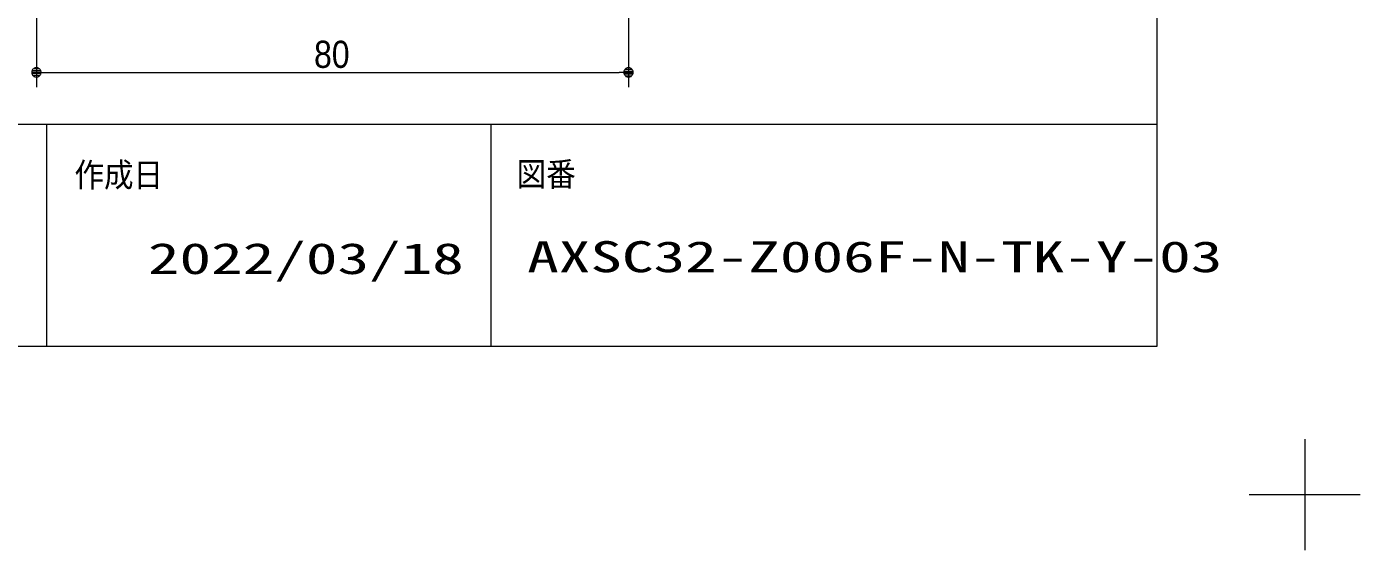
# Model space of a CAD drawing. Units: millimetres, scale not verified. Extents: x -6062 to 6062, y -3045 to 3045.
# Drawn here: x 686 to 2488, y -3045 to -2338 of the extents above; entities that cross this region are included whole.
import ezdxf
from ezdxf.enums import TextEntityAlignment as Align

# ---------------------------------------------------------------- set-up
doc = ezdxf.new("R2010")
doc.units = ezdxf.units.MM
doc.header["$LTSCALE"] = 20
for name, color, linetype, lineweight in [('0-0_2寸法-1', 7, 'Continuous', 9), ('0-1_0', 7, 'Continuous', 9), ('0-5_1図面枠', 7, 'Continuous', 9)]:
    doc.layers.add(name, color=color, linetype=linetype, lineweight=lineweight)
doc.styles.add('ＭＳ ゴシック', font='')
doc.styles.add('ＭＳ Ｐゴシック', font='')
doc.styles.get('ＭＳ ゴシック').set_extended_font_data('MS Gothic')
doc.styles.get('ＭＳ Ｐゴシック').set_extended_font_data('MS PGothic')

# ---------------------------------------------------------------- blocks, each defined once
blk = doc.blocks.new('_Dot')
at = {"layer": '0-1_0'}
for p, q in [((-10, 0), (-20, 0)), ((9.78, 2), (-9.78, 2)), ((7.99, 6), (-7.99, 6)), ((9.16, -3.98), (-9.16, -3.98)), ((6, -7.98), (-6, -7.98))]:
    blk.add_line(p, q, dxfattribs=at)
for points in [[(10, 0), (9.92, 1.25), (9.69, 2.49), (9.3, 3.68), (8.76, 4.82), (8.09, 5.88), (7.29, 6.85), (6.37, 7.71), (5.36, 8.44), (4.26, 9.05), (3.09, 9.51), (1.87, 9.82), (0.63, 9.98), (-0.63, 9.98), (-1.87, 9.82), (-3.09, 9.51), (-4.26, 9.05), (-5.36, 8.44), (-6.37, 7.71), (-7.29, 6.85), (-8.09, 5.88), (-8.76, 4.82), (-9.3, 3.68), (-9.69, 2.49), (-9.92, 1.25), (-10, 0), (0, 0)], [(-10, 0), (-9.92, -1.25), (-9.69, -2.49), (-9.3, -3.68), (-8.76, -4.82), (-8.09, -5.88), (-7.29, -6.85), (-6.37, -7.71), (-5.36, -8.44), (-4.26, -9.05), (-3.09, -9.51), (-1.87, -9.82), (-0.63, -9.98), (0.63, -9.98), (1.87, -9.82), (3.09, -9.51), (4.26, -9.05), (5.36, -8.44), (6.37, -7.71), (7.29, -6.85), (8.09, -5.88), (8.76, -4.82), (9.3, -3.68), (9.69, -2.49), (9.92, -1.25), (10, 0), (0, 0)]]:
    blk.add_lwpolyline(points, close=True, dxfattribs=at)
blk = doc.blocks.new('グループ-70')
at = {"layer": '0-5_1図面枠'}
for p, q in [((84000, -57900), (84000, -60900)), ((85500, -59400), (82500, -59400))]:
    blk.add_line(p, q, dxfattribs=at)
blk = doc.blocks.new('グループ-72')
at = {"layer": '0-5_1図面枠'}
for p, q in [((-80000, -49400), (80000, -49400)), ((50000, -49400), (50000, -55400)), ((62000, -49400), (62000, -55400))]:
    blk.add_line(p, q, dxfattribs=at)
blk.add_lwpolyline([(-80000, 55400), (80000, 55400), (80000, -55400), (-80000, -55400)], close=True, dxfattribs=at)
blk = doc.blocks.new('図面枠')
at = {"layer": '0-5_1図面枠'}
for name in ['グループ-70', 'グループ-72']:
    blk.add_blockref(name, (0, 0), dxfattribs=at)
at = {"layer": '0-5_1図面枠', "style": 'ＭＳ ゴシック', "width": 0.9}
for s, p in [('作成日', (50749.9, -51287.2)), ('図番', (62699.9, -51268.3))]:
    blk.add_text(s, height=650.9, dxfattribs=at).set_placement(p, align=Align.BOTTOM_LEFT)

msp = doc.modelspace()

# ---------------------------------------------------------------- linework, layer by layer
at = {"layer": '0-0_2寸法-1'}
for p, q in [((698.68, -1890), (698.68, -2420)), ((1498.68, -2320), (1498.68, -2420)), ((711.4, -2400), (1485.97, -2400))]:
    msp.add_line(p, q, dxfattribs=at)

# ---------------------------------------------------------------- block references
at = {"layer": '0-0_2寸法-1', "xscale": 0.6356201, "yscale": 0.6356201, "rotation": 180}
msp.add_blockref('_Dot', (698.68, -2400), dxfattribs=at)
at = {"layer": '0-0_2寸法-1', "xscale": 0.6356201, "yscale": 0.6356201}
msp.add_blockref('_Dot', (1498.68, -2400), dxfattribs=at)
at = {"layer": '0-5_1図面枠', "xscale": 0.05, "yscale": 0.05}
msp.add_blockref('図面枠', (-1787.5, 0), dxfattribs=at)

# ---------------------------------------------------------------- texts
at = {"layer": '0-0_2寸法-1', "style": 'ＭＳ Ｐゴシック', "width": 0.9}
msp.add_text('80', height=36.66, dxfattribs=at).set_placement((1073.8, -2404.96), align=Align.BOTTOM_LEFT)
at = {"layer": '0-5_1図面枠', "style": 'ＭＳ ゴシック', "width": 1.5}
for s, p in [('2022/03/18', (849.28, -2684.72)), ('AXSC32-Z006F-N-TK-Y-03', (1361.76, -2682.24))]:
    msp.add_text(s, height=41.84, dxfattribs=at).set_placement(p, align=Align.BOTTOM_LEFT)

doc.saveas('drawing.dxf')
